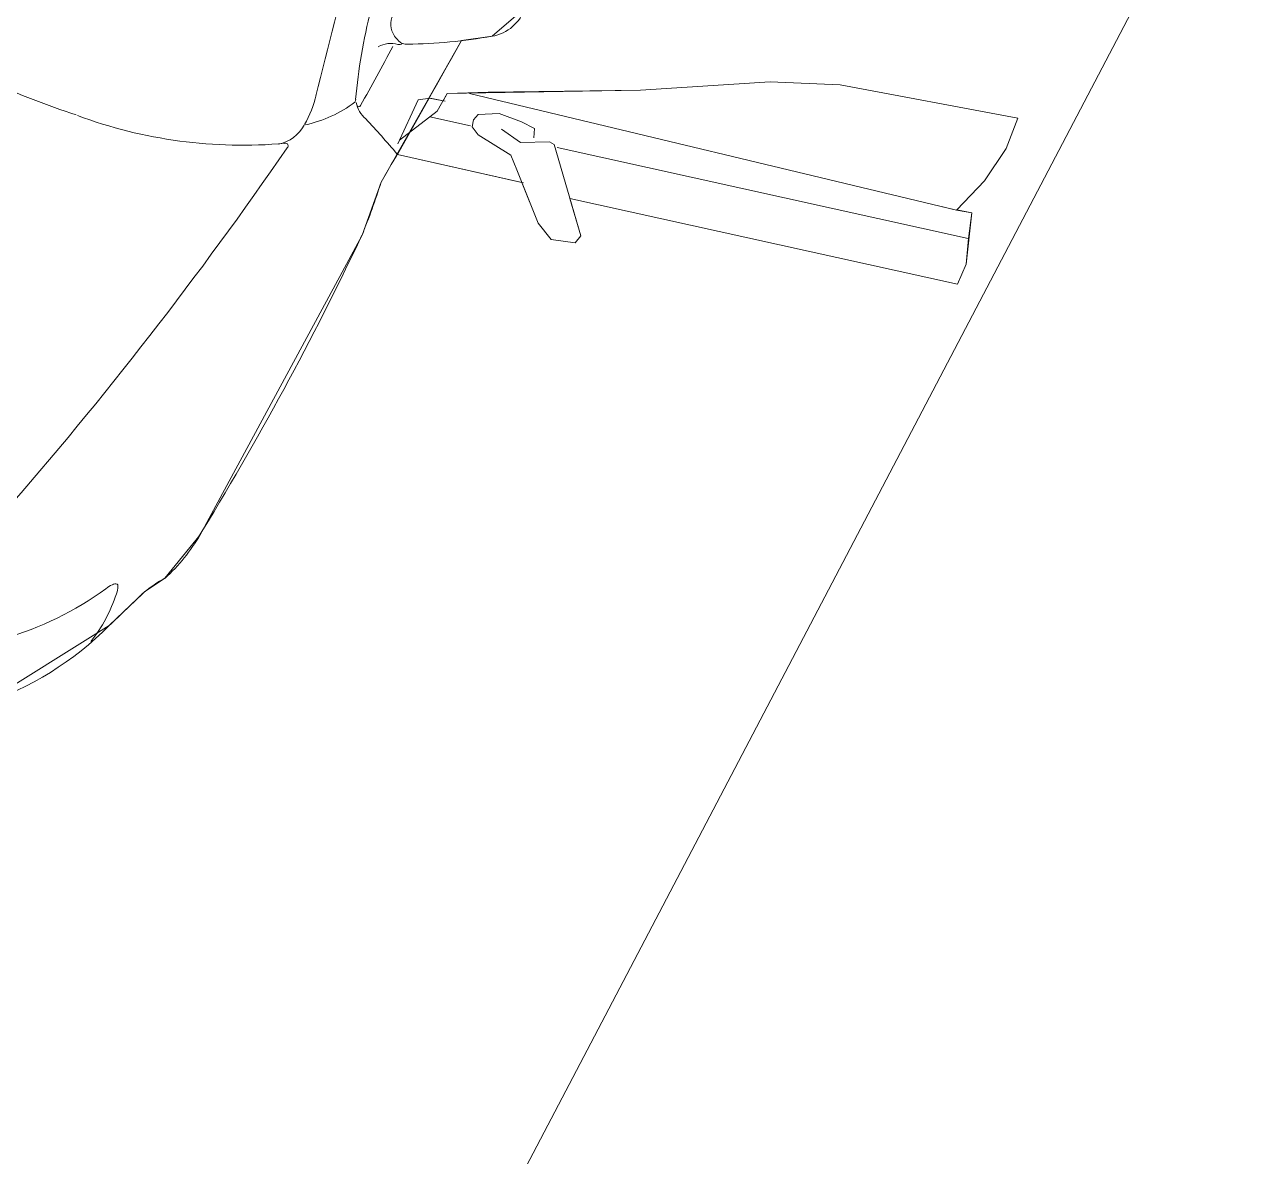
# Model space of a CAD drawing. Extents: x -1133 to 23780, y -1311 to 8245.
# Drawn here: x 3021.5 to 3250, y 497.6 to 710.6 of the extents above; entities that cross this region are included whole.
import ezdxf

# ---------------------------------------------------------------- set-up
doc = ezdxf.new("R2010")
doc.units = 0
doc.header["$MEASUREMENT"] = 0
doc.layers.get('0').update_dxf_attribs({"color": 9, "lineweight": 9})
doc.layers.add('04', color=9, linetype='Continuous', lineweight=9)
doc.layers.add('06D', color=9, linetype='Continuous', lineweight=9)

# ---------------------------------------------------------------- blocks, each defined once
blk = doc.blocks.new('Group-321-1')
at = {"lineweight": 0}
blk.add_lwpolyline([(384782.7991, 69367.344), (384783.0363, 69367.4941), (384783.1021, 69367.5581), (384783.1403, 69367.5843), (384783.2058, 69367.6663), (384783.5053, 69368.2326), (384783.5403, 69368.3322), (384783.689, 69368.5997), (384783.7466, 69368.6084), (384783.8084, 69368.6626)], dxfattribs=at)
for centre, radius, start, end in [((384916.0429, 69336.4165), 136.4506, 166.163538, 166.403525), ((384784.4746, 69368.4138), 0.9862, 165.793, 175.74), ((384783.5945, 69368.6292), 0.0386, 138.1193, 198.4851), ((384783.7323, 69368.6871), 0.08, 280.3078, 342.1843), ((384783.6078, 69368.6381), 0.0541, 202.9405, 226.9629), ((384783.5672, 69369.5788), 0.9868, 271.1784, 280.4742), ((384783.6345, 69370.4982), 2.1511, 242.7208, 251.8868), ((384774.6241, 69373.2856), 10.0957, 331.54946, 332.26633), ((384783.5569, 69368.5444), 0.0489, 74.6669, 119.8771), ((384770.8666, 69375.5547), 14.5872, 330.32233, 331.52419), ((384783.5722, 69368.6007), 0.00941, 255.3354, 307.3857), ((384783.5859, 69368.613), 0.0209, 223.7551, 275.5224), ((384783.2251, 69368.5368), 0.196, 330.2214, 347.7863), ((384783.3432, 69368.6743), 0.2415, 282.8545, 307.345), ((384783.4846, 69368.4866), 0.00659, 318.8847, 4.0158), ((384783.5452, 69368.4928), 0.0543, 191.7966, 230.2075), ((384783.4973, 69368.4773), 0.00351, 209.8549, 338.0036), ((384783.2716, 69369.2904), 0.8909, 250.0904, 275.6309), ((384782.3066, 69367.2979), 1.667, 40.7138, 43.7698), ((384783.3307, 69368.4723), 0.0723, 283.1018, 331.8979), ((384783.3602, 69368.3991), 0.00481, 309.7244, 104.7177), ((384777.1322, 69372.6032), 7.5187, 319.30457, 325.96916), ((384782.2148, 69368.7415), 1.3873, 338.4765, 342.8399), ((384778.0913, 69370.7376), 5.9654, 328.91966, 335.17019), ((384782.901, 69367.8424), 0.3521, 312.8289, 329.9815), ((384783.2896, 69367.3257), 0.2986, 119.996, 129.0494), ((384782.6682, 69368.0497), 0.6058, 266.1764, 306.5902), ((384782.7811, 69367.6377), 0.2809, 321.7491, 342.6581), ((384783.0862, 69367.4874), 0.0949, 118.2722, 126.8391), ((384795.1854, 69355.0563), 17.3868, 134.02483, 134.32996), ((384783.0473, 69367.5626), 0.0102, 71.2598, 124.0185), ((384783.0109, 69367.569), 0.0411, 338.6796, 359.2249), ((384783.048, 69367.5692), 0.00398, 351.8705, 50.8649), ((384782.5995, 69367.9217), 0.6112, 289.0571, 315.6122)]:
    blk.add_arc(centre, radius, start, end, dxfattribs=at)
blk = doc.blocks.new('Group-323-1')
for p, q in [((384784.0265, 69368.5095), (384784.2703, 69368.527)), ((384784.2703, 69368.527), (384784.4021, 69368.5228)), ((384784.4021, 69368.5228), (384784.7363, 69368.4631)), ((384783.609, 69368.4878), (384783.6313, 69368.4913)), ((384783.6313, 69368.4913), (384783.6593, 69368.4854)), ((384783.6449, 69368.4667), (384783.663, 69368.4998)), ((384783.663, 69368.4998), (384783.7403, 69368.5033)), ((384783.7049, 69368.5004), (384784.6228, 69368.2891)), ((384783.7403, 69368.5033), (384784.0265, 69368.5095)), ((384783.5713, 69368.4048), (384783.609, 69368.4878)), ((384783.5745, 69368.4113), (384783.6449, 69368.4667)), ((384783.631, 69368.4558), (384783.7074, 69368.4395)), ((384783.7131, 69368.4511), (384783.7105, 69368.438)), ((384783.7219, 69368.4612), (384783.7131, 69368.4511)), ((384783.7613, 69368.4632), (384783.7219, 69368.4612)), ((384783.8035, 69368.4477), (384783.7613, 69368.4632)), ((384783.8281, 69368.4354), (384783.8035, 69368.4477)), ((384784.7363, 69368.4631), (384784.715, 69368.4056)), ((384783.7105, 69368.438), (384783.7223, 69368.4231)), ((384783.7223, 69368.4231), (384783.784, 69368.3851)), ((384783.8016, 69368.4089), (384783.766, 69368.4339)), ((384783.8271, 69368.4179), (384783.8281, 69368.4354)), ((384783.8561, 69368.4106), (384783.8016, 69368.4089)), ((384783.8654, 69368.406), (384783.8561, 69368.4106)), ((384783.9165, 69368.2343), (384783.8654, 69368.406)), ((384783.871, 69368.4001), (384784.645, 69368.2361)), ((384784.715, 69368.4056), (384784.6751, 69368.3445)), ((384783.8082, 69368.3333), (384783.5708, 69368.3847)), ((384783.784, 69368.3851), (384783.7954, 69368.3578)), ((384783.7954, 69368.3578), (384783.8361, 69368.258)), ((384784.6751, 69368.3445), (384784.6231, 69368.2893)), ((384784.626, 69368.1499), (384783.8955, 69368.3044)), ((384784.6228, 69368.2891), (384784.5969, 69368.2948)), ((384784.6231, 69368.2893), (384784.6514, 69368.2844)), ((384784.6514, 69368.2844), (384784.6458, 69368.2359)), ((384783.8361, 69368.258), (384783.8613, 69368.2275)), ((384783.8613, 69368.2275), (384783.9062, 69368.2214)), ((384783.9062, 69368.2214), (384783.9165, 69368.2343)), ((384784.6458, 69368.2359), (384784.642, 69368.1874)), ((384784.642, 69368.1874), (384784.626, 69368.1499))]:
    blk.add_line(p, q)
blk.add_lwpolyline([(384783.6295, 69368.491), (384783.6556, 69368.4862), (384783.663, 69368.4998), (384784.0265, 69368.5095), (384784.2703, 69368.527), (384784.4021, 69368.5228), (384784.7363, 69368.4631), (384784.715, 69368.4056), (384784.6751, 69368.3445), (384784.6228, 69368.2891), (384784.6514, 69368.2844), (384784.642, 69368.1874), (384784.626, 69368.1499), (384783.8955, 69368.3044), (384783.9165, 69368.2343), (384783.9062, 69368.2214), (384783.8613, 69368.2275), (384783.8361, 69368.258), (384783.8051, 69368.334), (384783.5708, 69368.3847)], close=True)
blk = doc.blocks.new('p-audi_arac')
at = {"layer": '06D', "lineweight": 0, "flags": 128}
blk.add_lwpolyline([(695.6, 0.8), (-4.4, 0.8), (-4.4, 400.8), (695.6, 400.8)], close=True, dxfattribs=at)
at = {"layer": '04', "xscale": 99.99999999999999, "yscale": 99.99999999999999, "zscale": 99.99999999999999, "rotation": 117.1763778173343}
for name in ['Group-321-1', 'Group-323-1']:
    blk.add_blockref(name, (23745751.03, -31061967.79), dxfattribs=at)

msp = doc.modelspace()

# ---------------------------------------------------------------- block references
at = {"layer": '04', "rotation": 242.3325881705122}
msp.add_blockref('p-audi_arac', (3038.51, 1211.39), dxfattribs=at)

doc.saveas('drawing.dxf')
